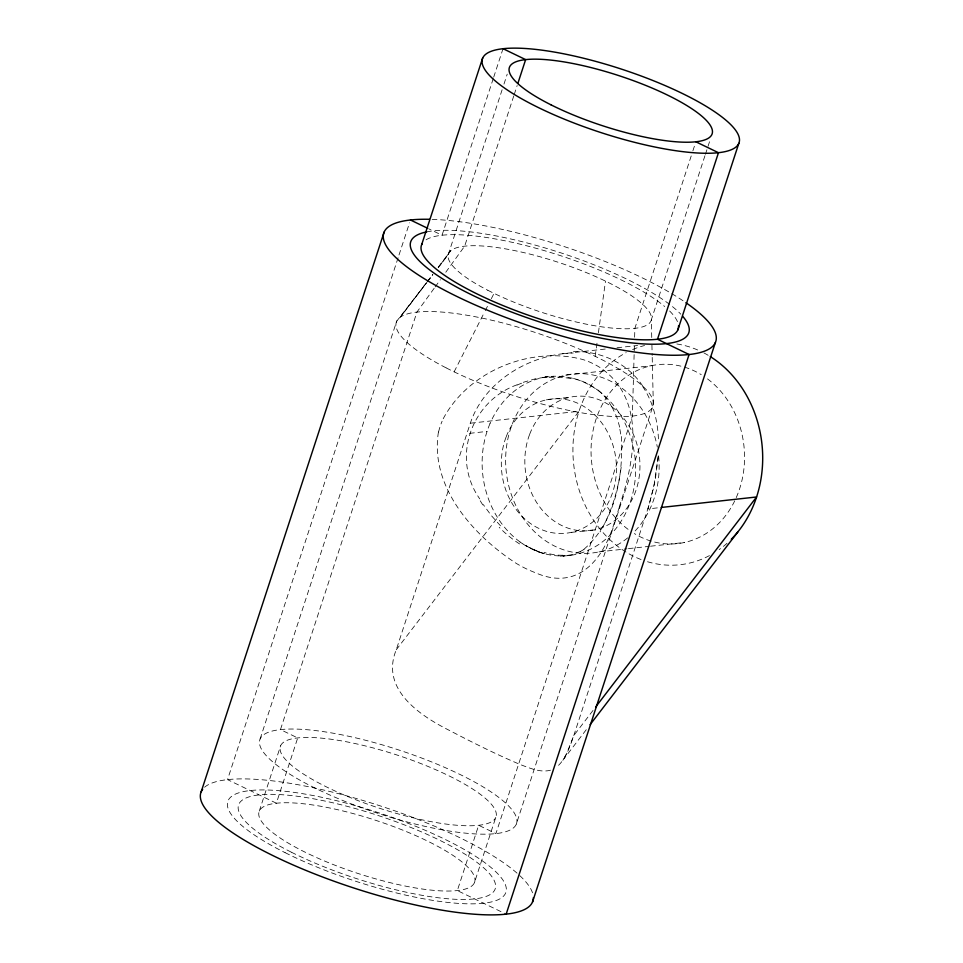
<?xml version="1.0" encoding="UTF-8"?>
<svg xmlns="http://www.w3.org/2000/svg" width="963" height="963" viewBox="0 0 963 963"><rect width="100%" height="100%" fill="white"/><g stroke="black" fill="none" stroke-linecap="round" stroke-linejoin="round"><path stroke-width="0.72" stroke-dasharray="4.82 3.61" d="M634.364 346.186L632.378 416.1L495.909 833.609L478.659 825.291L457.329 890.57L504.841 913.502M634.617 337.255L634.87 328.335L692.036 153.442M658.211 457.064L655.165 480.465L649.122 504.985L573.816 735.491C569.759 746.794 565.967 759.338 556.409 767.294M658.259 455.716L653.757 487.374L647.87 508.921L659.787 507.621M584.011 549.199C615.586 521.838 623.759 474.988 621.291 435.156M595.182 356.346L597.409 340.12M598.42 332.741L605.486 281.124M621.171 467.272C618.102 489.842 611.71 512.232 600.033 531.925M438.442 431.99C429.57 486.953 473.652 535.753 516.409 563.487A86.14 42.914 43.3 0 0 535.115 572.6C580.159 592.739 605.896 555.579 615.694 517.757M605.233 349.051L562.512 353.746C522.897 358.742 483.402 384.237 470.317 423.202L396.262 649.772C380.072 689.207 419.916 715.665 449.95 730.688C473.122 742.822 496.571 754.51 520.67 764.718C530.457 768.354 541.29 773.277 551.823 769.834M619.281 506.791C634.244 462.204 646.462 400.644 601.719 368.648A86.14 70.034 -21.2 0 0 583.06 359.596C530.336 345.392 466.549 371.622 441.969 421.18M517.023 384.815C470.991 401.33 451.009 458.328 479.743 498.858M398.104 257.759L227.533 779.633L276.369 803.214L297.711 737.923L280.462 729.605L416.931 312.084L434.289 288.118M399.019 254.966L409.54 222.79M260.106 738.97L396.648 321.281L426.103 283.242M493.249 78.593L442.041 235.237L429.077 228.977M493.706 77.172L503.023 48.692M259.276 811.087L280.606 745.795M502.12 89.764L448.204 254.726L438.285 267.654M503.974 84.082L507.224 74.127M513.785 95.891L464.66 246.155L445.568 272.529M514.206 94.591L517.167 85.526M692.879 150.854L694.997 144.378M704.94 155.765L651.337 319.764L651.746 337.616M705.41 154.345L710.068 140.08M474.422 882.698A113.405 28.011 18.1 0 0 322.641 806.609A113.405 28.011 18.1 0 0 303.477 851.364A113.405 28.011 18.1 0 0 474.422 882.698L495.764 817.418A113.405 28.011 18.1 0 0 343.984 741.317A113.405 28.011 18.1 0 0 324.808 786.085A113.405 28.011 18.1 0 0 495.764 817.418M516.264 824.244A135.025 33.356 18.1 0 0 335.557 733.637A135.025 33.356 18.1 0 0 312.734 786.94A135.025 33.356 18.1 0 0 516.264 824.244L652.649 406.916L653.263 401.607L652.204 356.972M454.115 371.85L484.57 311.988M485.244 310.664L488.626 304.007M491.335 298.686L494.043 293.366M435.156 286.914L440.368 279.727M426.477 282.701L400.403 317.032L426.561 282.941M427.367 281.509L432.76 274.407M438.153 267.305L450.744 250.729L438.081 267.798M427.464 281.762L432.869 274.708M396.262 649.772L579.016 411.261L470.317 423.202M593.015 710.453L573.816 735.491L566.485 753.921L562.729 760.409L587.382 728.245M427.03 282.063L432.556 274.924M580.28 551.438L572.191 554.652L563.271 556.108M523.27 382.311L536.162 378.567L549.271 376.653M617.018 347.763L637.638 345.488M565.775 375.137L651.181 365.747M546.418 399.814L569.927 397.238M469.559 433.35L487.061 431.424M571.336 532.37L594.845 529.782M599.01 551.871L626.985 548.802M628.454 548.633L649.074 546.37M650.543 546.214L684.416 542.482M562.512 353.746L573.25 352.988M546.924 376.882L544.889 377.075L553.737 376.268M560.117 556.181L570.83 555.302M541.314 552.714L538.04 551.618L544.3 553.665A75.427 43.094 47.1 0 1 520.02 542.037M538.305 551.606L529.169 547.405M535.284 550.355L526.123 545.72M500.519 525.81L491.359 515.626L483.294 504.612M642.694 386.512C653.492 402.474 657.946 421.914 658.523 440.97M612.023 406.952L616.994 417.581L620.256 429.125M651.927 345.067L652.168 355.479M627.671 537.896A90.016 76.583 83.7 0 1 514.784 503.252A90.016 76.583 83.7 0 1 555.651 378.218A90.016 76.583 83.7 0 1 657.332 447.157M658.632 456.221A90.016 76.583 83.7 0 1 633.738 532.383M519.587 543.951A81.241 50.822 48.5 0 1 499.219 527.339M709.43 555.615A111.275 94.675 83.7 0 1 646.691 561.489M641.045 559.539A111.275 94.675 83.7 0 1 573.25 459.556A111.275 94.675 83.7 0 1 626.179 352.627M632.583 349.569A111.275 94.675 83.7 0 1 644.548 345.524M676.869 343.972A111.275 94.675 83.7 0 1 698.62 350.388M703.953 352.952A111.275 94.675 83.7 0 1 709.141 355.889M727.065 543.276A111.275 94.675 83.7 0 1 719.18 549.584M426.043 239.835A135.025 33.356 18.1 0 1 537.751 248.755A135.025 33.356 18.1 0 1 664.711 306.535M669.634 311.013A135.025 33.356 18.1 0 1 677.627 322.099M426.681 231.89A146.28 36.125 18.1 0 1 559.491 252.414A146.28 36.125 18.1 0 1 680.793 314.191M204.601 787.228A174.628 43.13 18.1 0 1 381.529 806.308A174.628 43.13 18.1 0 1 533.165 895.313M432.158 219.359A174.628 43.13 18.1 0 1 684.681 301.864M573.454 351.411A97.805 84.961 -36.5 0 1 642.935 386.356M438.562 432.002A63.233 54.397 -46.4 0 1 442.101 421.228M619.353 507.044A63.233 6.163 -73.3 0 1 615.682 518.226M482.788 504.877A102.114 80.675 46.8 0 1 479.225 499.087M707.516 378.904A90.016 76.583 83.7 0 1 735.263 499.749A90.016 76.583 83.7 0 1 634.352 533.574M628.081 529.337A90.016 76.583 83.7 0 1 600.334 408.493A90.016 76.583 83.7 0 1 701.245 374.655M562.849 555.23A81.241 47.247 48 0 1 544.011 552.353M573.479 378.483A75.427 63.739 -30.1 0 1 597.734 390.208M597.975 389.955A81.241 69.047 -37.6 0 1 611.854 407.048M549.223 377.472A81.241 69.131 -31.6 0 1 573.238 379.073M517.119 385.068A102.114 96.601 -52.5 0 1 523.354 382.54M584.084 549.319A102.114 64.593 66.9 0 1 580.304 551.498M619.871 429.305A102.114 80.88 -59.2 0 1 620.87 435.312M489.974 423.66A90.016 76.583 83.7 0 0 564.029 555.916A90.016 76.583 83.7 0 0 622.628 418.7A90.016 76.583 83.7 0 0 489.974 423.66M529.53 434.65A67.506 57.443 83.7 0 0 589.067 530.685A67.506 57.443 83.7 0 0 628.562 425.189A67.506 57.443 83.7 0 0 529.53 434.65M506.02 437.238A67.506 57.443 83.7 0 0 565.558 533.273A67.506 57.443 83.7 0 0 605.053 427.777A67.506 57.443 83.7 0 0 506.02 437.238M487.844 290.284A106.676 26.35 18.1 0 0 650.627 321.606A106.676 26.35 18.1 0 0 510.847 249.85A106.676 26.35 18.1 0 0 487.844 290.284M446.266 367.938A135.025 33.356 18.1 0 0 652.312 407.59A135.025 33.356 18.1 0 0 475.373 316.755A135.025 33.356 18.1 0 0 446.266 367.938M291.392 852.219A135.025 33.356 18.1 0 0 494.934 889.523A135.025 33.356 18.1 0 0 314.215 798.929A135.025 33.356 18.1 0 0 291.392 852.219M285.108 852.664A146.28 36.125 18.1 0 0 505.611 893.074A146.28 36.125 18.1 0 0 309.833 794.932A146.28 36.125 18.1 0 0 285.108 852.664"/><path stroke-width="1.44" d="M201.195 791.755L384.117 232.107M421.686 244.614L482.656 58.057M518.022 82.926L525.642 59.61L503.023 48.692M677.856 329.876L738.826 143.331A135.025 33.356 18.1 0 0 558.107 52.736A135.025 33.356 18.1 0 0 535.284 106.026A135.025 33.356 18.1 0 0 738.826 143.331M506.165 914.152L689.087 354.504L657.488 339.253L718.47 152.708L695.84 141.778M532.503 902.03L715.425 342.383M595.748 706.878L756.581 496.98L661.28 507.453M590.114 724.67L738.019 531.696M410.455 219.985L427.753 228.339M710.273 356.587A111.275 94.675 83.7 0 1 731.278 539.268M678.506 325.843A135.025 33.356 18.1 0 1 542.542 319.957A135.025 33.356 18.1 0 1 422.107 243.759M682.647 316.237A146.28 36.125 18.1 0 1 537.185 321.148A146.28 36.125 18.1 0 1 426.681 231.89M533.37 897.697A174.628 43.13 18.1 0 1 352.711 887.645A174.628 43.13 18.1 0 1 202.699 789.215M685.873 302.683A174.628 43.13 18.1 0 1 654.322 354.336A174.628 43.13 18.1 0 1 427.187 280.474A174.628 43.13 18.1 0 1 429.378 219.287M551.137 104.907A106.676 26.35 18.1 0 0 711.934 134.375A106.676 26.35 18.1 0 0 569.157 62.8A106.676 26.35 18.1 0 0 551.137 104.907"/></g></svg>
